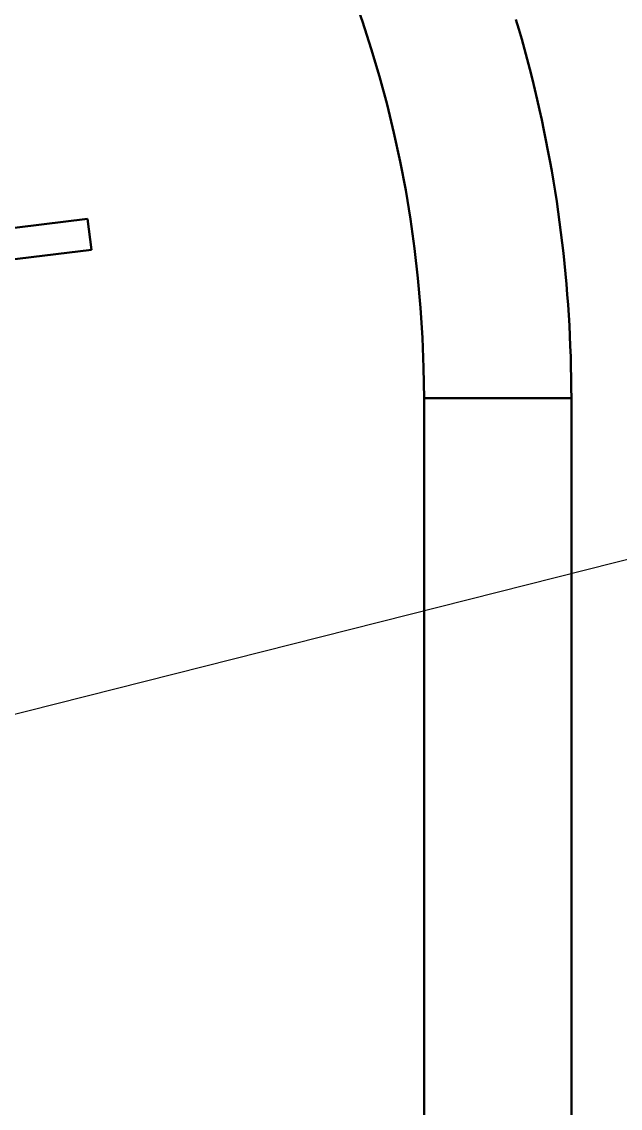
# Model space of a CAD drawing. Header units: millimetres. Extents: x 0 to 594, y 0 to 420.
# Drawn here: x 108.79 to 119.11, y 355 to 373.71 of the extents above; entities that cross this region are included whole.
import ezdxf

# ---------------------------------------------------------------- set-up
doc = ezdxf.new("R2010")
doc.units = ezdxf.units.MM
doc.linetypes.add('ISO02-TRAZOS', pattern=[3.75, 3, -0.75])
for name, color, linetype, lineweight in [('01-VISIBLE', 7, 'CONTINUOUS', 50), ('02-OCULTA', 4, 'ISO02-TRAZOS', 25), ('08-FINA', 5, 'CONTINUOUS', 25)]:
    doc.layers.add(name, color=color, linetype=linetype, lineweight=lineweight)

msp = doc.modelspace()

# ---------------------------------------------------------------- linework, layer by layer
at = {"layer": '01-VISIBLE'}
for p, q in [((92.734, 368.209), (109.93, 370.32)), ((109.996, 369.784), (109.93, 370.32)), ((93.416, 367.749), (109.996, 369.784)), ((115.73, 345.62), (115.73, 367.23)), ((118.27, 273), (118.27, 367.23))]:
    msp.add_line(p, q, dxfattribs=at)
for points in [[(117.315, 373.754), (117.366, 373.583), (117.415, 373.411), (117.463, 373.238), (117.509, 373.066), (117.555, 372.893), (117.598, 372.719), (117.641, 372.546), (117.682, 372.371), (117.722, 372.197), (117.76, 372.022), (117.797, 371.847), (117.832, 371.672), (117.867, 371.497), (117.899, 371.321), (117.931, 371.145), (117.961, 370.969), (117.99, 370.792), (118.017, 370.615), (118.043, 370.438), (118.067, 370.261), (118.09, 370.084), (118.112, 369.906), (118.133, 369.729), (118.151, 369.551), (118.169, 369.373), (118.185, 369.195), (118.2, 369.017), (118.213, 368.838), (118.225, 368.66), (118.236, 368.481), (118.245, 368.303), (118.252, 368.124), (118.259, 367.945), (118.264, 367.766), (118.267, 367.588), (118.269, 367.409), (118.27, 367.23)], [(115.73, 367.23), (115.781, 367.23), (115.832, 367.23), (115.882, 367.23), (115.933, 367.23), (115.984, 367.23), (116.035, 367.23), (116.086, 367.23), (116.136, 367.23), (116.187, 367.23), (116.238, 367.23), (116.289, 367.23), (116.34, 367.23), (116.39, 367.23), (116.441, 367.23), (116.492, 367.23), (116.543, 367.23), (116.594, 367.23), (116.644, 367.23), (116.695, 367.23), (116.746, 367.23), (116.797, 367.23), (116.848, 367.23), (116.898, 367.23), (116.949, 367.23), (117, 367.23), (117.051, 367.23), (117.102, 367.23), (117.152, 367.23), (117.203, 367.23), (117.254, 367.23), (117.305, 367.23), (117.356, 367.23), (117.406, 367.23), (117.457, 367.23), (117.508, 367.23), (117.559, 367.23), (117.61, 367.23), (117.66, 367.23), (117.711, 367.23), (117.762, 367.23), (117.813, 367.23), (117.864, 367.23), (117.914, 367.23), (117.965, 367.23), (118.016, 367.23), (118.067, 367.23), (118.118, 367.23), (118.168, 367.23), (118.219, 367.23), (118.27, 367.23)]]:
    msp.add_lwpolyline(points, dxfattribs=at)
msp.add_arc((95.5, 367.23), 20.23, 0, 180, dxfattribs=at)
at = {"layer": '02-OCULTA'}
for p, q in [((92.734, 368.209), (109.93, 370.32)), ((109.996, 369.784), (109.93, 370.32)), ((92.8, 367.673), (109.996, 369.784))]:
    msp.add_line(p, q, dxfattribs=at)
msp.add_lwpolyline([(118.27, 367.23), (118.219, 367.23), (118.168, 367.23), (118.118, 367.23), (118.067, 367.23), (118.016, 367.23), (117.965, 367.23), (117.914, 367.23), (117.864, 367.23), (117.813, 367.23), (117.762, 367.23), (117.711, 367.23), (117.66, 367.23), (117.61, 367.23), (117.559, 367.23), (117.508, 367.23), (117.457, 367.23), (117.406, 367.23), (117.356, 367.23), (117.305, 367.23), (117.254, 367.23), (117.203, 367.23), (117.152, 367.23), (117.102, 367.23), (117.051, 367.23), (117, 367.23), (116.949, 367.23), (116.898, 367.23), (116.848, 367.23), (116.797, 367.23), (116.746, 367.23), (116.695, 367.23), (116.644, 367.23), (116.594, 367.23), (116.543, 367.23), (116.492, 367.23), (116.441, 367.23), (116.39, 367.23), (116.34, 367.23), (116.289, 367.23), (116.238, 367.23), (116.187, 367.23), (116.136, 367.23), (116.086, 367.23), (116.035, 367.23), (115.984, 367.23), (115.933, 367.23), (115.882, 367.23), (115.832, 367.23), (115.781, 367.23), (115.73, 367.23)], dxfattribs=at)
at = {"layer": '08-FINA'}
msp.add_line((143.122, 370.478), (95.5, 358.457), dxfattribs=at)

doc.saveas('drawing.dxf')
